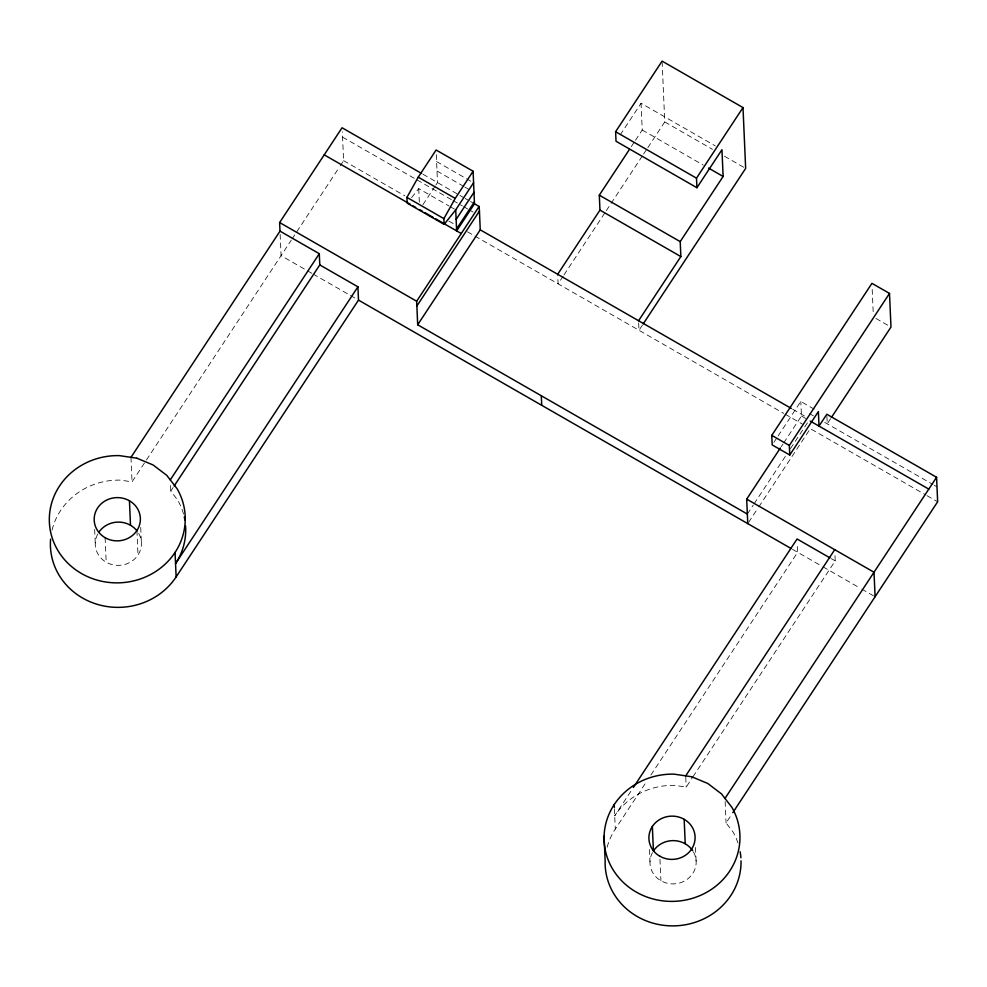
<?xml version="1.0" encoding="UTF-8"?>
<svg xmlns="http://www.w3.org/2000/svg" width="987" height="987" viewBox="0 0 987 987"><rect width="100%" height="100%" fill="white"/><g stroke="black" fill="none" stroke-linecap="round" stroke-linejoin="round"><path stroke-width="0.74" stroke-dasharray="4.93 3.7" d="M52.052 530.118A67.967 63.624 -2.5 0 1 120.439 480.126L132.048 481.841L291.214 240.248M292.066 238.965L339.405 167.099M340.256 165.816L343.636 160.684L342.292 131.789M183.533 514.067A67.967 63.624 -2.5 0 0 177.635 500.027L170.763 491.119L173.305 487.257M422.905 204.728L435.057 186.259M435.872 185.025L437.488 182.57L436.291 154.342M620.194 134.935L641.057 103.265L715.328 145.903M631.285 146.631L634.653 141.511M635.492 140.24L642.229 130.013L641.057 103.265M563.182 276.126L558.099 283.837L557.68 274.275M564.021 274.842L605.5 211.884M606.351 210.601L642.747 155.341M643.598 154.058L646.991 148.926M647.83 147.643L664.757 121.944L662.178 62.65M642.389 325.142L638.996 330.287L638.577 320.726M773.882 442.361L777.25 437.253M778.089 435.983L800.815 401.487L814.608 409.408M781.223 446.704L782.913 444.138M783.752 442.867L801.444 416.008L800.815 401.487M747.344 514.067L753.254 505.085M754.105 503.802L786.232 455.032M790.464 448.616L809.056 420.388M748.602 522.345L757.905 508.219M758.744 506.936L810.327 428.666L925.707 494.919M830.585 418.71L827.229 423.805L826.872 415.613M630.829 791.34L614.704 815.805A67.967 63.624 -2.5 0 1 674.577 785.368L686.199 787.083L692.121 778.089M607.141 847.179A67.967 63.624 -2.5 0 1 615.283 829.08L645.819 782.728M650.914 775.005L797.656 552.276L797.274 543.418M692.973 776.794L835.212 560.887L834.903 553.88M737.955 842.972A67.967 63.624 -2.5 0 0 732.946 831.831L726.062 822.924L731.996 813.93M411.616 197.56L418.735 188.628L449.11 206.073M664.757 121.944L712.503 149.358M724.446 156.205L744.334 167.63M642.229 130.013L703.237 165.051M875.913 318.419L888.46 325.624M436.575 161.547L470.91 181.275M422.917 174.193L458.622 194.698M459.942 195.463L463.902 197.733M465.235 198.498L469.195 200.768M470.515 201.533L474.476 203.803M342.6 137.144L415.774 179.165M417.106 179.93L451.701 199.793M453.033 200.546L462.348 205.901M463.68 206.665L467.665 208.96M468.998 209.713L472.995 212.008M450.442 206.826L454.402 209.108M809.673 413.726L813.436 415.885M824.725 422.362L933.036 484.555M934.356 485.32L936.996 486.838M792.635 409.198L805.923 416.822M801.444 416.008L806.465 418.895M343.636 160.684L404.904 195.87M448.863 221.113L454.193 224.172M467.517 231.822L783.764 413.417M785.084 414.17L802.357 424.089M927.04 495.684L937.65 501.778M831.264 558.63L835.212 560.887M311.781 273.276L281.073 255.645L280 231.143M313.113 274.041L349.151 294.743M350.496 295.508L357.171 299.345M792.401 549.265L821.69 566.069M823.022 566.846L860.405 588.301M861.737 589.066L873.754 595.975M437.044 171.035L463.421 186.259M464.741 187.012L470.022 190.059M872.2 289.45L873.273 313.915M725.137 801.493L726.062 822.924M695.502 847.488L696.168 862.798M685.768 777.262L686.199 787.083M659.97 859.282L660.908 880.725M649.446 849.474L649.977 861.725M614.395 808.785L615.283 829.08M418.735 188.628L419.327 202.138M170.517 485.505L170.763 491.119M140.709 527.428L141.437 544.281M136.922 530.512L137.995 555.015M130.975 457.339L132.048 481.841M105.115 537.693L106.189 562.195M94.653 529.414L95.258 543.195M693.429 851.917A23.108 21.628 -2.5 0 1 673.109 883.896A23.108 21.628 -2.5 0 1 652.678 852.213M138.698 533.387A23.108 21.628 -2.5 0 1 117.638 565.366A23.108 21.628 -2.5 0 1 98.7 532.449"/><path stroke-width="1.48" d="M455.723 209.861L444.15 224.37L407.162 203.137L406.915 197.4L418.241 177.154L436.118 150.012L473.106 171.244L474.476 203.803L456.636 230.884L455.723 209.861L473.563 182.792M444.15 224.37L443.891 218.633L455.217 198.399L473.106 171.244M130.975 457.339L280 231.143L279.629 222.544L342.057 127.767L421.585 173.441M170.27 479.904L319.294 253.708L280 231.143M174.156 485.974L319.788 264.923L319.294 253.708M319.788 264.923L357.923 286.822L175.55 563.626A67.967 63.624 -2.5 0 0 185.581 525.997M50.596 539.136A67.967 63.624 -2.5 0 0 97.219 604.328A67.967 63.624 -2.5 0 0 176.13 576.914L358.503 300.11L357.923 286.822M456.142 219.422L473.97 192.342M456.549 228.972L474.389 201.891M747.344 514.067L417.686 324.772L416.662 301.232L479.102 206.456L474.476 203.803M416.872 306.007L479.435 211.058L479.102 206.456M417.686 324.772L480.25 229.823L479.435 211.058M638.577 320.726L680.857 256.571L680.203 241.618L723.126 176.463L721.953 149.716L696.921 187.715L616.024 141.264L615.604 131.715L662.104 61.12L743.001 107.583L745.654 168.395L643.228 323.859M557.68 274.275L599.96 210.12L599.306 195.167L629.607 149.185M696.921 187.715L696.501 178.166L743.001 107.583M732.835 812.646L937.65 501.778L936.577 477.276L826.822 414.256L819.013 426.1L818.383 411.567L789.76 455.007L772.192 444.927L771.772 435.366L871.94 283.343L889.509 293.423L890.977 327.067L831.424 417.439M747.764 523.628L746.69 499.126L780.384 447.975M789.76 455.007L789.341 445.458L889.509 293.423M633.37 787.478L797.077 538.988L829.956 557.865M685.706 775.868L834.731 549.673M725.001 798.421L936.577 477.276M708.543 168.098L723.126 176.463M615.604 131.715L696.501 178.166M599.306 195.167L680.203 241.618M599.96 210.12L680.857 256.571M418.241 177.154L455.217 198.399M480.25 229.823L791.315 408.433M810.228 421.054L928.779 489.12M406.915 197.4L443.891 218.633M324.217 154.848L410.382 204.321M413.022 205.851L415.675 207.369M419.66 209.651L422.3 211.169M424.941 212.686L432.861 217.239M435.501 218.756L461.262 233.537M771.772 435.366L789.341 445.458M279.629 222.544L416.662 301.232M746.69 499.126L874.013 572.238L875.087 596.74M358.503 300.11L791.093 548.501M684.164 819.309L685.237 843.799M652.358 826.477L653.419 850.979A23.108 21.628 -2.5 0 1 692.677 850.708M614.222 804.59L614.346 807.391M604.069 836.174L605.142 860.676A67.967 63.624 -2.5 0 0 672.591 925.892A67.967 63.624 -2.5 0 0 741.027 860.837M541.295 395.75L541.715 405.312M175.057 552.412L176.13 576.914M129.445 500.779L130.506 525.269M740.164 851.769A67.967 63.624 -2.5 0 1 740.892 857.814M98.7 532.449A23.108 21.628 -2.5 0 1 137.107 530.994M184.273 516.991A67.967 63.624 -2.5 0 1 184.865 519.952M136.872 458.202L119.365 455.624A67.967 63.624 -2.5 0 0 50.016 528.724A67.967 63.624 -2.5 0 0 138.55 579.554A67.967 63.624 -2.5 0 0 177.154 488.799L166.791 475.376L153.047 464.939L136.872 458.202M691.603 776.732L674.084 774.153A67.967 63.624 -2.5 0 0 604.747 847.241A67.967 63.624 -2.5 0 0 693.269 898.084A67.967 63.624 -2.5 0 0 731.873 807.329L721.509 793.906L707.778 783.468L691.603 776.732M659.834 856.222A23.108 21.628 -2.5 0 0 695.095 838.308A23.108 21.628 -2.5 0 0 661.068 818.766A23.108 21.628 -2.5 0 0 659.834 856.222M105.115 537.693A23.108 21.628 -2.5 0 0 140.376 519.779A23.108 21.628 -2.5 0 0 106.349 500.236A23.108 21.628 -2.5 0 0 105.115 537.693"/></g></svg>
